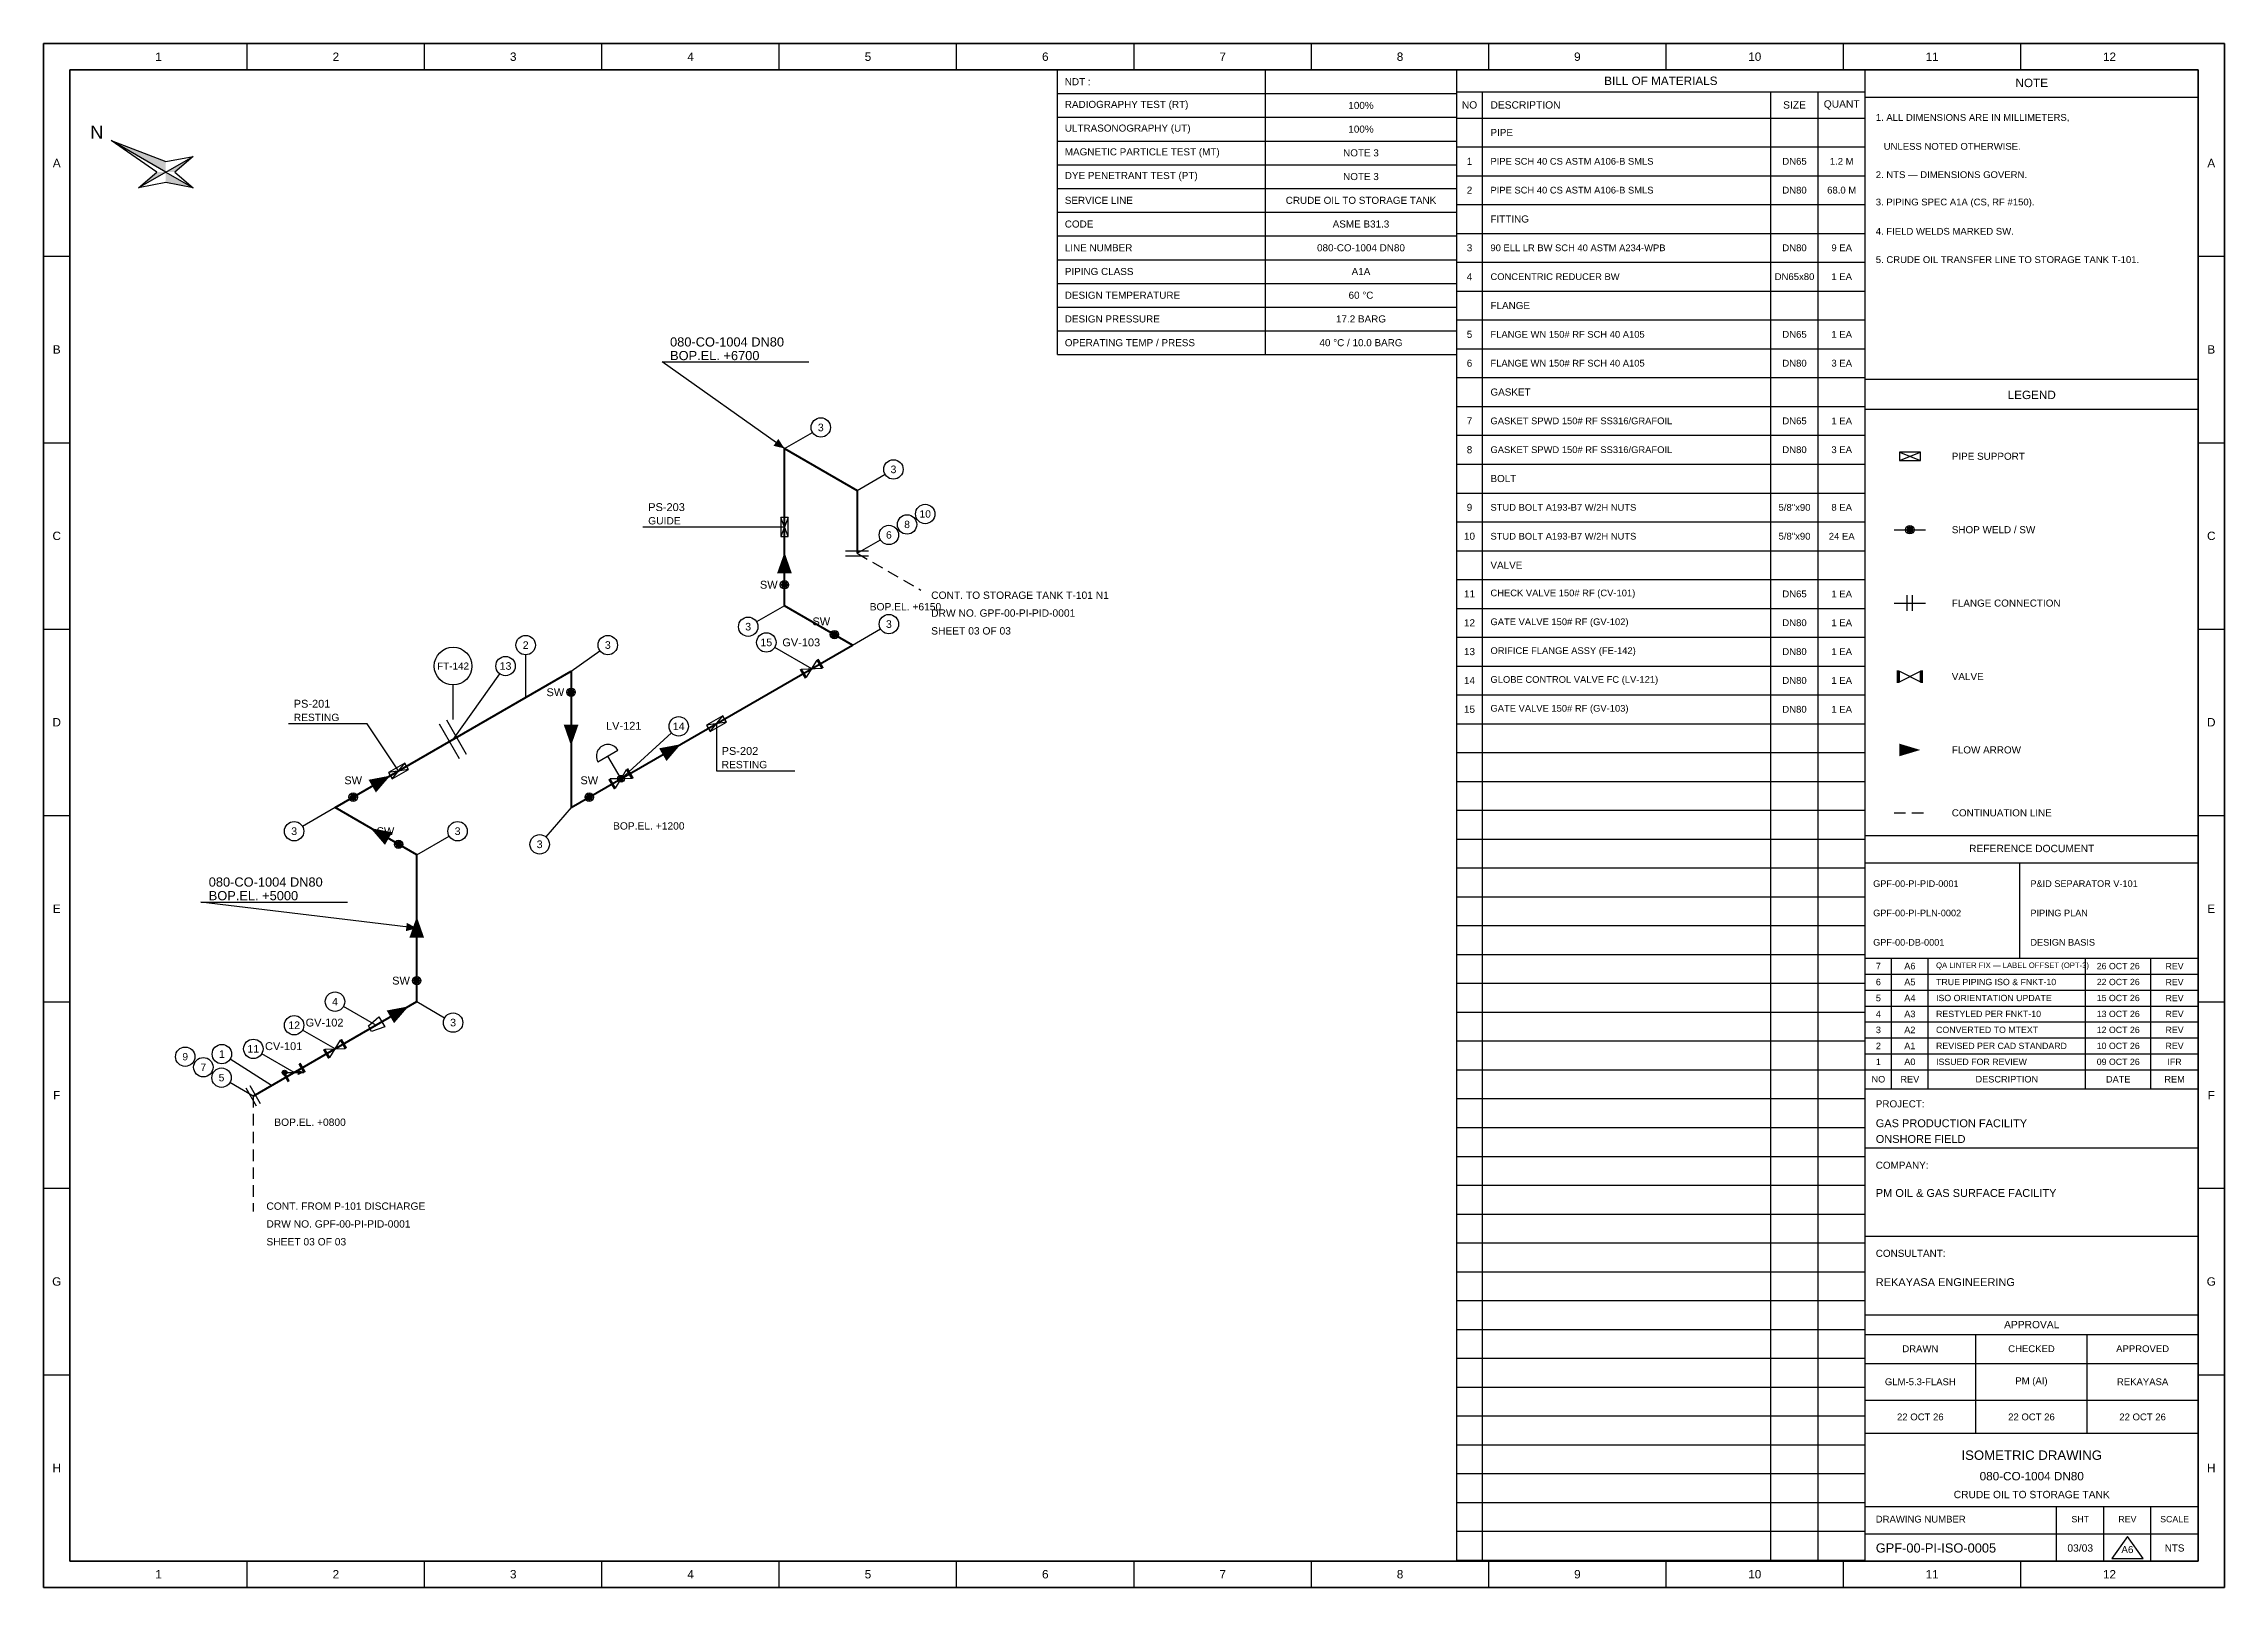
# Model space of a CAD drawing. Header units: millimetres. Extents: x 2 to 1418, y 1 to 296.
# Drawn here: x 1002 to 1418, y 1.3 to 295.7 of the extents above; entities that cross this region are included whole.
import ezdxf

# ---------------------------------------------------------------- set-up
doc = ezdxf.new("R2010")
doc.units = ezdxf.units.MM
for name, color, linetype, lineweight in [('REF-FRAME', 7, 'Continuous', 35), ('REF-PROC', 7, 'Continuous', 50), ('REF-SYM', 7, 'Continuous', 25), ('REF-TEXT', 7, 'Continuous', 18), ('REF-TITLE', 7, 'Continuous', 25)]:
    doc.layers.add(name, color=color, linetype=linetype, lineweight=lineweight)
doc.styles.add('ARIAL', font='arial.ttf')

msp = doc.modelspace()

# ---------------------------------------------------------------- linework, layer by layer
at = {"layer": 'REF-FRAME'}
for p, q in [((1002, 295.7), (1002, 1.3)), ((1418, 295.7), (1002, 295.7)), ((1418, 1.3), (1418, 295.7)), ((1007, 290.7), (1007, 6.3)), ((1413, 290.7), (1007, 290.7)), ((1413, 6.3), (1413, 290.7)), ((1007, 6.3), (1413, 6.3)), ((1002, 1.3), (1418, 1.3))]:
    msp.add_line(p, q, dxfattribs=at)
at = {"layer": 'REF-PROC'}
for p, q in [((1143.32, 188.5), (1143.32, 218.5)), ((1143.32, 218.5), (1157.18, 210.5)), ((1157.18, 210.5), (1157.18, 198.5)), ((1156.32, 181), (1143.32, 188.5)), ((1102.62, 150), (1156.32, 181)), ((1057.59, 150), (1102.62, 176)), ((1102.62, 176), (1102.62, 150)), ((1073.18, 141), (1057.59, 150)), ((1073.18, 113), (1073.18, 141)), ((1042, 95), (1073.18, 113))]:
    msp.add_line(p, q, dxfattribs=at)
at = {"layer": 'REF-SYM'}
for p, q in [((1120, 235), (1148, 235)), ((1143.32, 218.5), (1120, 235)), ((1143.32, 218.5), (1148.65, 221.57)), ((1157.18, 210.5), (1162.51, 213.57)), ((1142.62, 205.3), (1142.62, 201.7)), ((1144.02, 201.7), (1142.62, 205.3)), ((1144.02, 205.3), (1142.62, 201.7)), ((1144.02, 205.3), (1142.62, 205.3)), ((1144.02, 201.7), (1144.02, 205.3)), ((1131.32, 203.5), (1116.32, 203.5)), ((1143.32, 203.5), (1131.32, 203.5)), ((1142.62, 201.7), (1144.02, 201.7)), ((1157.18, 198.5), (1161.64, 201.07)), ((1154.98, 198.95), (1159.38, 198.95)), ((1154.98, 198.05), (1159.38, 198.05)), ((1157.18, 198.5), (1159.09, 197.4)), ((1160.13, 196.8), (1162.03, 195.7)), ((1163.07, 195.1), (1164.98, 194)), ((1166.01, 193.4), (1167.92, 192.3)), ((1168.96, 191.7), (1169.31, 191.5)), ((1143.32, 188.5), (1138, 185.43)), ((1156.32, 181), (1161.64, 184.07)), ((1093.96, 171), (1093.96, 179.15)), ((1102.62, 176), (1108.12, 179.92)), ((1148.52, 176.5), (1141.46, 180.57)), ((1080.11, 163), (1089.03, 175.49)), ((1146.6, 176.43), (1150.44, 176.57)), ((1147.5, 174.87), (1146.6, 176.43)), ((1147.5, 174.87), (1149.54, 178.13)), ((1150.44, 176.57), (1149.54, 178.13)), ((1080.11, 166.8), (1080.11, 173.4)), ((1082.7, 160.11), (1078.9, 166.69)), ((1131.54, 167.51), (1128.43, 165.71)), ((1129.13, 164.49), (1131.54, 167.51)), ((1132.24, 166.29), (1131.54, 167.51)), ((1063.71, 166), (1048.71, 166)), ((1069.71, 157), (1063.71, 166)), ((1081.31, 159.31), (1077.51, 165.89)), ((1112.15, 155.5), (1121.78, 164.26)), ((1132.24, 166.29), (1128.43, 165.71)), ((1128.43, 165.71), (1129.13, 164.49)), ((1129.13, 164.49), (1132.24, 166.29)), ((1130.33, 166), (1130.33, 157)), ((1070.92, 158.51), (1067.8, 156.71)), ((1068.5, 155.49), (1070.92, 158.51)), ((1071.62, 157.29), (1070.92, 158.51)), ((1107.74, 158.73), (1111.55, 160.93)), ((1112.15, 155.5), (1109.65, 159.83)), ((1071.62, 157.29), (1067.8, 156.71)), ((1067.8, 156.71), (1068.5, 155.49)), ((1068.5, 155.49), (1071.62, 157.29)), ((1112.15, 155.5), (1110.09, 155.47)), ((1111.09, 153.73), (1110.09, 155.47)), ((1111.09, 153.73), (1112.15, 155.5)), ((1112.15, 155.5), (1113.21, 157.27)), ((1114.21, 155.53), (1112.15, 155.5)), ((1114.21, 155.53), (1113.21, 157.27)), ((1130.33, 157), (1145.33, 157)), ((1057.59, 150), (1051.4, 146.43)), ((1102.62, 150), (1097.83, 144.4)), ((1073.18, 141), (1079.37, 144.57)), ((1032, 132), (1060, 132)), ((1073.18, 127), (1032, 132)), ((1073.18, 113), (1078.5, 109.92)), ((1065.38, 108.5), (1059.19, 112.08)), ((1063.96, 108.37), (1065.96, 110.1)), ((1064.56, 107.33), (1063.96, 108.37)), ((1067.06, 108.2), (1064.56, 107.33)), ((1065.96, 110.1), (1067.06, 108.2)), ((1057.59, 104), (1051.4, 107.58)), ((1055.67, 103.93), (1059.51, 104.07)), ((1056.57, 102.37), (1058.61, 105.63)), ((1059.51, 104.07), (1058.61, 105.63)), ((1045.46, 97), (1037.56, 102.01)), ((1049.79, 99.5), (1043.6, 103.08)), ((1051.63, 99.52), (1050.73, 101.08)), ((1056.57, 102.37), (1055.67, 103.93)), ((1042, 95), (1037.54, 97.58)), ((1042.61, 93.04), (1040.61, 96.51)), ((1043.39, 93.49), (1041.39, 96.96)), ((1047.96, 99.48), (1051.63, 99.52)), ((1048.86, 97.92), (1047.96, 99.48)), ((1042, 95), (1042, 92.8)), ((1042, 91.6), (1042, 89.4)), ((1042, 88.2), (1042, 86)), ((1042, 84.8), (1042, 82.6)), ((1042, 81.4), (1042, 79.2)), ((1042, 78), (1042, 75.8)), ((1042, 74.6), (1042, 73))]:
    msp.add_line(p, q, dxfattribs=at)
for centre, radius in [((1150.25, 222.5), 1.85), ((1164.11, 214.5), 1.85), ((1163.24, 202), 1.85), ((1166.71, 204), 1.85), ((1170.17, 206), 1.85), ((1143.32, 192.5), 0.8), ((1136.4, 184.5), 1.85), ((1139.86, 181.5), 1.85), ((1152.85, 183), 0.8), ((1163.24, 185), 1.85), ((1080.11, 177), 3.6), ((1093.96, 181), 1.85), ((1109.62, 181), 1.85), ((1090.11, 177), 1.85), ((1102.62, 172), 0.8), ((1123.15, 165.5), 1.85), ((1112.15, 155.5), 0.65), ((1061.05, 152), 0.8), ((1106.09, 152), 0.8), ((1049.79, 145.5), 1.85), ((1080.97, 145.5), 1.85), ((1069.71, 143), 0.8), ((1096.62, 143), 1.85), ((1073.18, 117), 0.8), ((1057.59, 113), 1.85), ((1049.79, 108.5), 1.85), ((1080.11, 109), 1.85), ((1029.01, 102.5), 1.85), ((1036, 103), 1.85), ((1042, 104), 1.85), ((1032.47, 100.5), 1.85), ((1035.94, 98.5), 1.85), ((1047.96, 99.48), 0.45)]:
    msp.add_circle(centre, radius, dxfattribs=at)
msp.add_arc((1109.65, 159.83), 2.2, 30, 210, dxfattribs=at)
for points in [[(1025.3, 271.2), (1014.91, 277.2), (1025.3, 273.2)], [(1025.3, 271.2), (1020.1, 268.2), (1023.57, 271.2)], [(1025.3, 271.2), (1030.5, 274.2), (1027.03, 271.2)], [(1025.3, 271.2), (1030.5, 268.2), (1025.3, 269.2)], [(1143.33, 218.5), (1141.23, 219), (1142.15, 220.31)], [(1357.2, 203), (1358, 202.2), (1358, 203.8), (1358.8, 203)], [(1357.43, 202.43), (1358.57, 202.43), (1357.43, 203.57), (1358.57, 203.57)], [(1143.33, 198.7), (1141.92, 194.7), (1144.72, 194.7)], [(1142.53, 192.5), (1143.33, 191.7), (1143.33, 193.3), (1144.12, 192.5)], [(1142.76, 191.93), (1143.89, 191.93), (1142.76, 193.07), (1143.89, 193.07)], [(1152.05, 183), (1152.85, 182.2), (1152.85, 183.8), (1153.65, 183)], [(1152.29, 182.43), (1153.42, 182.43), (1152.29, 183.57), (1153.42, 183.57)], [(1147.2, 174.58), (1147.55, 174.78), (1146.2, 176.32), (1146.55, 176.52)], [(1150.49, 176.48), (1150.84, 176.68), (1149.49, 178.22), (1149.84, 178.42)], [(1355.5, 173.8), (1356, 173.8), (1355.5, 176.2), (1356, 176.2)], [(1360, 173.8), (1360.5, 173.8), (1360, 176.2), (1360.5, 176.2)], [(1101.82, 172), (1102.62, 171.2), (1102.62, 172.8), (1103.42, 172)], [(1102.06, 171.43), (1103.19, 171.43), (1102.06, 172.57), (1103.19, 172.57)], [(1102.62, 161.8), (1104.02, 165.8), (1101.22, 165.8)], [(1123.58, 162.1), (1119.41, 161.31), (1120.82, 158.89)], [(1360, 161), (1356, 162.2), (1356, 159.8)], [(1068.15, 156.1), (1063.99, 155.31), (1065.39, 152.89)], [(1110.79, 153.45), (1111.14, 153.65), (1109.69, 155.35), (1110.04, 155.55)], [(1111.5, 155.5), (1112.15, 154.85), (1112.15, 156.15), (1112.8, 155.5)], [(1111.69, 155.04), (1112.61, 155.04), (1111.69, 155.96), (1112.61, 155.96)], [(1114.26, 155.45), (1114.6, 155.65), (1113.16, 157.35), (1113.5, 157.55)], [(1060.25, 152), (1061.05, 151.2), (1061.05, 152.8), (1061.85, 152)], [(1060.49, 151.43), (1061.62, 151.43), (1060.49, 152.57), (1061.62, 152.57)], [(1105.29, 152), (1106.09, 151.2), (1106.09, 152.8), (1106.89, 152)], [(1105.52, 151.43), (1106.65, 151.43), (1105.52, 152.57), (1106.65, 152.57)], [(1064.34, 146.1), (1067.11, 142.89), (1068.51, 145.31)], [(1068.91, 143), (1069.71, 142.2), (1069.71, 143.8), (1070.51, 143)], [(1069.15, 142.43), (1070.28, 142.43), (1069.15, 143.57), (1070.28, 143.57)], [(1073.18, 129.2), (1071.78, 125.2), (1074.58, 125.2)], [(1073.18, 127), (1071.1, 126.45), (1071.29, 128.03)], [(1072.38, 117), (1073.18, 116.2), (1073.18, 117.8), (1073.98, 117)], [(1072.61, 116.43), (1073.74, 116.43), (1072.61, 117.57), (1073.74, 117.57)], [(1071.62, 112.1), (1067.45, 111.31), (1068.85, 108.89)], [(1056.27, 102.08), (1056.62, 102.28), (1055.27, 103.82), (1055.62, 104.02)], [(1059.56, 103.98), (1059.91, 104.18), (1058.56, 105.72), (1058.91, 105.92)], [(1047.51, 99.48), (1047.96, 99.03), (1047.96, 99.93), (1048.41, 99.48)], [(1051.63, 99.52), (1050.42, 100.06), (1050.44, 98.96)], [(1051.68, 99.43), (1052.03, 99.63), (1050.68, 101.17), (1051.03, 101.37)], [(1048.56, 97.63), (1048.91, 97.83), (1047.56, 99.37), (1047.91, 99.57)], [(1047.64, 99.16), (1048.28, 99.16), (1047.64, 99.8), (1048.28, 99.8)]]:
    msp.add_solid(points, dxfattribs=at)
at = {"layer": 'REF-TITLE'}
for p, q in [((1040.83, 290.7), (1040.83, 295.7)), ((1074.67, 290.7), (1074.67, 295.7)), ((1108.5, 290.7), (1108.5, 295.7)), ((1142.33, 290.7), (1142.33, 295.7)), ((1176.17, 290.7), (1176.17, 295.7)), ((1210, 290.7), (1210, 295.7)), ((1243.83, 290.7), (1243.83, 295.7)), ((1277.67, 290.7), (1277.67, 295.7)), ((1311.5, 290.7), (1311.5, 295.7)), ((1345.33, 290.7), (1345.33, 295.7)), ((1379.17, 290.7), (1379.17, 295.7)), ((1195.4, 236.4), (1195.4, 290.7)), ((1195.4, 290.7), (1271.5, 290.7)), ((1235.1, 236.4), (1235.1, 290.7)), ((1271.5, 290.7), (1271.5, 6.3)), ((1349.5, 290.7), (1271.5, 290.7)), ((1349.5, 6.3), (1349.5, 290.7)), ((1349.5, 290.7), (1413, 290.7)), ((1413, 6.3), (1413, 290.7)), ((1195.4, 286.18), (1271.5, 286.18)), ((1271.5, 286.5), (1349.5, 286.5)), ((1276.5, 6.3), (1276.5, 286.5)), ((1331.5, 6.3), (1331.5, 286.5)), ((1340.5, 6.3), (1340.5, 286.5)), ((1349.5, 285.5), (1413, 285.5)), ((1195.4, 281.65), (1271.5, 281.65)), ((1271.5, 281.5), (1349.5, 281.5)), ((1014.91, 277.2), (1025.3, 273.2)), ((1023.57, 271.2), (1014.91, 277.2)), ((1025.3, 271.2), (1014.91, 277.2)), ((1195.4, 277.12), (1271.5, 277.12)), ((1271.5, 276), (1349.5, 276)), ((1020.1, 268.2), (1023.57, 271.2)), ((1025.3, 271.2), (1020.1, 268.2)), ((1025.3, 271.2), (1030.5, 274.2)), ((1025.3, 273.2), (1030.5, 274.2)), ((1025.3, 271.2), (1030.5, 268.2)), ((1030.5, 274.2), (1027.03, 271.2)), ((1027.03, 271.2), (1030.5, 268.2)), ((1195.4, 272.6), (1271.5, 272.6)), ((1271.5, 270.5), (1349.5, 270.5)), ((1025.3, 269.2), (1020.1, 268.2)), ((1030.5, 268.2), (1025.3, 269.2)), ((1195.4, 268.07), (1271.5, 268.07)), ((1195.4, 263.55), (1271.5, 263.55)), ((1271.5, 265), (1349.5, 265)), ((1195.4, 259.02), (1271.5, 259.02)), ((1271.5, 259.5), (1349.5, 259.5)), ((1002, 255.15), (1007, 255.15)), ((1195.4, 254.5), (1271.5, 254.5)), ((1271.5, 254), (1349.5, 254)), ((1413, 255.15), (1418, 255.15)), ((1195.4, 249.97), (1271.5, 249.97)), ((1195.4, 245.45), (1271.5, 245.45)), ((1271.5, 248.5), (1349.5, 248.5)), ((1271.5, 243), (1349.5, 243)), ((1195.4, 240.93), (1271.5, 240.93)), ((1271.5, 237.5), (1349.5, 237.5)), ((1195.4, 236.4), (1271.5, 236.4)), ((1271.5, 232), (1349.5, 232)), ((1349.5, 231.7), (1413, 231.7)), ((1271.5, 226.5), (1349.5, 226.5)), ((1349.5, 226), (1413, 226)), ((1271.5, 221), (1349.5, 221)), ((1002, 219.6), (1007, 219.6)), ((1356, 216.2), (1360, 217.8)), ((1356, 217.8), (1356, 216.2)), ((1356, 217.8), (1360, 216.2)), ((1360, 217.8), (1356, 217.8)), ((1360, 216.2), (1360, 217.8)), ((1413, 219.6), (1418, 219.6)), ((1271.5, 215.5), (1349.5, 215.5)), ((1356, 216.2), (1360, 216.2)), ((1271.5, 210), (1349.5, 210)), ((1271.5, 204.5), (1349.5, 204.5)), ((1355, 203), (1361, 203)), ((1271.5, 199), (1349.5, 199)), ((1271.5, 193.5), (1349.5, 193.5)), ((1271.5, 188), (1349.5, 188)), ((1355, 189), (1361, 189)), ((1357.5, 187.5), (1357.5, 190.5)), ((1358.5, 187.5), (1358.5, 190.5)), ((1002, 184.05), (1007, 184.05)), ((1413, 184.05), (1418, 184.05)), ((1271.5, 182.5), (1349.5, 182.5)), ((1271.5, 177), (1349.5, 177)), ((1356, 174), (1356, 176)), ((1356, 174), (1360, 176)), ((1356, 176), (1360, 174)), ((1360, 174), (1360, 176)), ((1271.5, 171.5), (1349.5, 171.5)), ((1271.5, 166), (1349.5, 166)), ((1271.5, 160.5), (1349.5, 160.5)), ((1271.5, 155), (1349.5, 155)), ((1002, 148.5), (1007, 148.5)), ((1271.5, 149.5), (1349.5, 149.5)), ((1355, 149), (1357.2, 149)), ((1358.4, 149), (1360.6, 149)), ((1413, 148.5), (1418, 148.5)), ((1271.5, 144), (1349.5, 144)), ((1349.5, 144.7), (1413, 144.7)), ((1271.5, 138.5), (1349.5, 138.5)), ((1349.5, 139.5), (1413, 139.5)), ((1379, 121.3), (1379, 139.5)), ((1271.5, 133), (1349.5, 133)), ((1271.5, 127.5), (1349.5, 127.5)), ((1271.5, 122), (1349.5, 122)), ((1349.5, 121.3), (1413, 121.3)), ((1354.5, 96.4), (1354.5, 121.3)), ((1361.5, 96.4), (1361.5, 121.3)), ((1391.5, 96.4), (1391.5, 121.3)), ((1404, 96.4), (1404, 121.3)), ((1271.5, 116.5), (1349.5, 116.5)), ((1349.5, 118.26), (1413, 118.26)), ((1002, 112.95), (1007, 112.95)), ((1349.5, 115.21), (1413, 115.21)), ((1413, 112.95), (1418, 112.95)), ((1271.5, 111), (1349.5, 111)), ((1349.5, 112.17), (1413, 112.17)), ((1349.5, 109.13), (1413, 109.13)), ((1271.5, 105.5), (1349.5, 105.5)), ((1349.5, 106.09), (1413, 106.09)), ((1271.5, 100), (1349.5, 100)), ((1349.5, 103.04), (1413, 103.04)), ((1349.5, 100), (1413, 100)), ((1349.5, 96.4), (1413, 96.4)), ((1271.5, 94.5), (1349.5, 94.5)), ((1271.5, 89), (1349.5, 89)), ((1271.5, 83.5), (1349.5, 83.5)), ((1349.5, 85.1), (1413, 85.1)), ((1002, 77.4), (1007, 77.4)), ((1271.5, 78), (1349.5, 78)), ((1413, 77.4), (1418, 77.4)), ((1271.5, 72.5), (1349.5, 72.5)), ((1271.5, 67), (1349.5, 67)), ((1349.5, 68.3), (1413, 68.3)), ((1271.5, 61.5), (1349.5, 61.5)), ((1271.5, 56), (1349.5, 56)), ((1271.5, 50.5), (1349.5, 50.5)), ((1349.5, 53.3), (1413, 53.3)), ((1349.5, 49.5), (1413, 49.5)), ((1370.6, 30.7), (1370.6, 49.5)), ((1391.8, 30.7), (1391.8, 49.5)), ((1002, 41.85), (1007, 41.85)), ((1271.5, 45), (1349.5, 45)), ((1349.5, 44), (1413, 44)), ((1413, 41.85), (1418, 41.85)), ((1271.5, 39.5), (1349.5, 39.5)), ((1271.5, 34), (1349.5, 34)), ((1349.5, 37), (1413, 37)), ((1349.5, 30.7), (1413, 30.7)), ((1271.5, 28.5), (1349.5, 28.5)), ((1271.5, 23), (1349.5, 23)), ((1271.5, 17.5), (1349.5, 17.5)), ((1349.5, 16.7), (1413, 16.7)), ((1386, 6.3), (1386, 16.7)), ((1395, 6.3), (1395, 16.7)), ((1404, 6.3), (1404, 16.7)), ((1271.5, 12), (1349.5, 12)), ((1349.5, 11.5), (1413, 11.5)), ((1399.5, 11), (1396.5, 6.8)), ((1402.5, 6.8), (1399.5, 11)), ((1040.83, 1.3), (1040.83, 6.3)), ((1074.67, 1.3), (1074.67, 6.3)), ((1108.5, 1.3), (1108.5, 6.3)), ((1142.33, 1.3), (1142.33, 6.3)), ((1176.17, 1.3), (1176.17, 6.3)), ((1210, 1.3), (1210, 6.3)), ((1243.83, 1.3), (1243.83, 6.3)), ((1271.5, 6.5), (1349.5, 6.5)), ((1271.5, 6.3), (1349.5, 6.3)), ((1277.67, 1.3), (1277.67, 6.3)), ((1311.5, 1.3), (1311.5, 6.3)), ((1345.33, 1.3), (1345.33, 6.3)), ((1349.5, 6.3), (1413, 6.3)), ((1379.17, 1.3), (1379.17, 6.3)), ((1396.5, 6.8), (1402.5, 6.8))]:
    msp.add_line(p, q, dxfattribs=at)
msp.add_circle((1358, 203), 0.8, dxfattribs=at)

# ---------------------------------------------------------------- texts
at = {"layer": 'REF-TEXT', "style": 'ARIAL'}
for s, insert, char_height, attachment_point in [('1', (1023.92, 293.2), 1.6, 5), ('2', (1057.75, 293.2), 1.6, 5), ('3', (1091.58, 293.2), 1.6, 5), ('4', (1125.42, 293.2), 1.6, 5), ('5', (1159.25, 293.2), 1.6, 5), ('6', (1193.08, 293.2), 1.6, 5), ('7', (1226.92, 293.2), 1.6, 5), ('8', (1260.75, 293.2), 1.6, 5), ('9', (1294.58, 293.2), 1.6, 5), ('10', (1328.42, 293.2), 1.6, 5), ('11', (1362.25, 293.2), 1.6, 5), ('12', (1396.08, 293.2), 1.6, 5), ('NDT :', (1196.8, 288.44), 1.35, 4), ('BILL OF MATERIALS', (1310.5, 288.6), 1.6, 5), ('NOTE', (1381.25, 288.2), 1.6, 5), ('RADIOGRAPHY TEST (RT)', (1196.8, 283.91), 1.35, 4), ('100%', (1253.3, 283.91), 1.35, 5), ('NO', (1274, 284), 1.4, 5), ('DESCRIPTION', (1278, 284), 1.4, 4), ('SIZE', (1336, 284), 1.4, 5), ('QUANT', (1345, 284), 1.4, 5), ('N', (1012.14, 278.8), 2.5, 5), ('ULTRASONOGRAPHY (UT)', (1196.8, 279.39), 1.35, 4), ('100%', (1253.3, 279.39), 1.35, 5), ('PIPE', (1278, 278.75), 1.35, 4), ('1. ALL DIMENSIONS ARE IN MILLIMETERS,', (1351.5, 281.5), 1.3, 4), ('MAGNETIC PARTICLE TEST (MT)', (1196.8, 274.86), 1.35, 4), ('NOTE 3', (1253.3, 274.86), 1.35, 5), ('   UNLESS NOTED OTHERWISE.', (1351.5, 276.1), 1.3, 4), ('A', (1004.5, 272.93), 1.6, 5), ('DYE PENETRANT TEST (PT)', (1196.8, 270.34), 1.35, 4), ('NOTE 3', (1253.3, 270.34), 1.35, 5), ('1', (1274, 273.25), 1.35, 5), ('PIPE SCH 40 CS ASTM A106-B SMLS', (1278, 273.25), 1.28, 4), ('DN65', (1336, 273.25), 1.3, 5), ('1.2 M', (1345, 273.25), 1.3, 5), ('2. NTS — DIMENSIONS GOVERN.', (1351.5, 270.7), 1.3, 4), ('A', (1415.5, 272.93), 1.6, 5), ('SERVICE LINE', (1196.8, 265.81), 1.35, 4), ('CRUDE OIL TO STORAGE TANK', (1253.3, 265.81), 1.35, 5), ('2', (1274, 267.75), 1.35, 5), ('PIPE SCH 40 CS ASTM A106-B SMLS', (1278, 267.75), 1.28, 4), ('DN80', (1336, 267.75), 1.3, 5), ('68.0 M', (1345, 267.75), 1.3, 5), ('FITTING', (1278, 262.25), 1.35, 4), ('3. PIPING SPEC A1A (CS, RF #150).', (1351.5, 265.3), 1.3, 4), ('CODE', (1196.8, 261.29), 1.35, 4), ('ASME B31.3', (1253.3, 261.29), 1.35, 5), ('4. FIELD WELDS MARKED SW.', (1351.5, 259.9), 1.3, 4), ('LINE NUMBER', (1196.8, 256.76), 1.35, 4), ('080-CO-1004 DN80', (1253.3, 256.76), 1.35, 5), ('3', (1274, 256.75), 1.35, 5), ('90 ELL LR BW SCH 40 ASTM A234-WPB', (1278, 256.75), 1.28, 4), ('DN80', (1336, 256.75), 1.3, 5), ('9 EA', (1345, 256.75), 1.3, 5), ('5. CRUDE OIL TRANSFER LINE TO STORAGE TANK T-101.', (1351.5, 254.5), 1.3, 4), ('PIPING CLASS', (1196.8, 252.24), 1.35, 4), ('A1A', (1253.3, 252.24), 1.35, 5), ('4', (1274, 251.25), 1.35, 5), ('CONCENTRIC REDUCER BW', (1278, 251.25), 1.28, 4), ('DN65x80', (1336, 251.25), 1.3, 5), ('1 EA', (1345, 251.25), 1.3, 5), ('DESIGN TEMPERATURE', (1196.8, 247.71), 1.35, 4), ('60 °C', (1253.3, 247.71), 1.35, 5), ('FLANGE', (1278, 245.75), 1.35, 4), ('DESIGN PRESSURE', (1196.8, 243.19), 1.35, 4), ('17.2 BARG', (1253.3, 243.19), 1.35, 5), ('B', (1004.5, 237.38), 1.6, 5), ('080-CO-1004 DN80', (1121.5, 238.8), 1.75, 4), ('OPERATING TEMP / PRESS', (1196.8, 238.66), 1.35, 4), ('40 °C / 10.0 BARG', (1253.3, 238.66), 1.35, 5), ('5', (1274, 240.25), 1.35, 5), ('FLANGE WN 150# RF SCH 40 A105', (1278, 240.25), 1.28, 4), ('DN65', (1336, 240.25), 1.3, 5), ('1 EA', (1345, 240.25), 1.3, 5), ('B', (1415.5, 237.38), 1.6, 5), ('BOP.EL. +6700', (1121.5, 236.2), 1.75, 4), ('6', (1274, 234.75), 1.35, 5), ('FLANGE WN 150# RF SCH 40 A105', (1278, 234.75), 1.28, 4), ('DN80', (1336, 234.75), 1.3, 5), ('3 EA', (1345, 234.75), 1.3, 5), ('GASKET', (1278, 229.25), 1.35, 4), ('LEGEND', (1381.25, 228.7), 1.6, 5), ('3', (1150.25, 222.5), 1.45, 5), ('7', (1274, 223.75), 1.35, 5), ('GASKET SPWD 150# RF SS316/GRAFOIL', (1278, 223.75), 1.28, 4), ('DN65', (1336, 223.75), 1.3, 5), ('1 EA', (1345, 223.75), 1.3, 5), ('8', (1274, 218.25), 1.35, 5), ('GASKET SPWD 150# RF SS316/GRAFOIL', (1278, 218.25), 1.28, 4), ('DN80', (1336, 218.25), 1.3, 5), ('3 EA', (1345, 218.25), 1.3, 5), ('PIPE SUPPORT', (1366, 217), 1.35, 4), ('3', (1164.11, 214.5), 1.45, 5), ('BOLT', (1278, 212.75), 1.35, 4), ('PS-203', (1117.33, 207.3), 1.5, 4), ('GUIDE', (1117.33, 204.7), 1.4, 4), ('8', (1166.71, 204), 1.4, 5), ('10', (1170.17, 206), 1.4, 5), ('9', (1274, 207.25), 1.35, 5), ('STUD BOLT A193-B7 W/2H NUTS', (1278, 207.25), 1.28, 4), ('5/8"x90', (1336, 207.25), 1.3, 5), ('8 EA', (1345, 207.25), 1.3, 5), ('C', (1004.5, 201.82), 1.6, 5), ('6', (1163.24, 202), 1.4, 5), ('10', (1274, 201.75), 1.35, 5), ('STUD BOLT A193-B7 W/2H NUTS', (1278, 201.75), 1.28, 4), ('5/8"x90', (1336, 201.75), 1.3, 5), ('24 EA', (1345, 201.75), 1.3, 5), ('SHOP WELD / SW', (1366, 203), 1.35, 4), ('C', (1415.5, 201.82), 1.6, 5), ('VALVE', (1278, 196.25), 1.35, 4), ('SW', (1140.33, 192.5), 1.5, 5), ('11', (1274, 190.75), 1.35, 5), ('CHECK VALVE 150# RF (CV-101)', (1278, 190.75), 1.28, 4), ('DN65', (1336, 190.75), 1.3, 5), ('1 EA', (1345, 190.75), 1.3, 5), ('BOP.EL. +6150', (1159.58, 188.3), 1.4, 4), ('CONT. TO STORAGE TANK T-101 N1', (1171.31, 190.5), 1.4, 4), ('DRW NO. GPF-00-PI-PID-0001', (1171.31, 187.1), 1.4, 4), ('FLANGE CONNECTION', (1366, 189), 1.35, 4), ('3', (1136.4, 184.5), 1.45, 5), ('SW', (1150.35, 185.5), 1.5, 5), ('3', (1163.24, 185), 1.45, 5), ('SHEET 03 OF 03', (1171.31, 183.7), 1.4, 4), ('12', (1274, 185.25), 1.35, 5), ('GATE VALVE 150# RF (GV-102)', (1278, 185.25), 1.28, 4), ('DN80', (1336, 185.25), 1.3, 5), ('1 EA', (1345, 185.25), 1.3, 5), ('2', (1093.96, 181), 1.45, 5), ('3', (1109.62, 181), 1.45, 5), ('15', (1139.86, 181.5), 1.45, 5), ('GV-103', (1146.52, 181.5), 1.5, 5), ('13', (1274, 179.75), 1.35, 5), ('ORIFICE FLANGE ASSY (FE-142)', (1278, 179.75), 1.28, 4), ('DN80', (1336, 179.75), 1.3, 5), ('1 EA', (1345, 179.75), 1.3, 5), ('FT-142', (1080.11, 177), 1.35, 5), ('13', (1090.11, 177), 1.45, 5), ('14', (1274, 174.25), 1.35, 5), ('GLOBE CONTROL VALVE FC (LV-121)', (1278, 174.25), 1.28, 4), ('DN80', (1336, 174.25), 1.3, 5), ('1 EA', (1345, 174.25), 1.3, 5), ('VALVE', (1366, 175), 1.35, 4), ('PS-201', (1049.71, 169.8), 1.5, 4), ('SW', (1099.62, 172), 1.5, 5), ('D', (1004.5, 166.28), 1.6, 5), ('RESTING', (1049.71, 167.2), 1.4, 4), ('15', (1274, 168.75), 1.35, 5), ('GATE VALVE 150# RF (GV-103)', (1278, 168.75), 1.28, 4), ('DN80', (1336, 168.75), 1.3, 5), ('1 EA', (1345, 168.75), 1.3, 5), ('D', (1415.5, 166.28), 1.6, 5), ('LV-121', (1112.66, 165.61), 1.5, 5), ('14', (1123.15, 165.5), 1.45, 5), ('RESTING', (1131.34, 158.2), 1.4, 4), ('PS-202', (1131.34, 160.8), 1.5, 4), ('FLOW ARROW', (1366, 161), 1.35, 4), ('SW', (1061.05, 155.2), 1.5, 5), ('SW', (1106.09, 155.2), 1.5, 5), ('3', (1049.79, 145.5), 1.45, 5), ('SW', (1067.21, 145.5), 1.5, 5), ('3', (1080.97, 145.5), 1.45, 5), ('BOP.EL. +1200', (1110.62, 146.5), 1.4, 4), ('CONTINUATION LINE', (1366, 149), 1.35, 4), ('3', (1096.62, 143), 1.45, 5), ('REFERENCE DOCUMENT', (1381.25, 142.2), 1.4, 5), ('080-CO-1004 DN80', (1033.5, 135.8), 1.75, 4), ('BOP.EL. +5000', (1033.5, 133.2), 1.75, 4), ('GPF-00-PI-PID-0001', (1351, 135.5), 1.25, 4), ('P&ID SEPARATOR V-101', (1381, 135.5), 1.25, 4), ('E', (1004.5, 130.72), 1.6, 5), ('GPF-00-PI-PLN-0002', (1351, 129.9), 1.25, 4), ('PIPING PLAN', (1381, 129.9), 1.25, 4), ('E', (1415.5, 130.72), 1.6, 5), ('GPF-00-DB-0001', (1351, 124.3), 1.25, 4), ('DESIGN BASIS', (1381, 124.3), 1.25, 4), ('SW', (1070.18, 117), 1.5, 5), ('7', (1352, 119.78), 1.25, 5), ('6', (1352, 116.74), 1.25, 5), ('A6', (1358, 119.78), 1.25, 5), ('A5', (1358, 116.74), 1.25, 5), ('TRUE PIPING ISO & FNKT-10', (1363, 116.74), 1.2, 4), ('QA LINTER FIX — LABEL OFFSET (OPT-3)', (1363, 119.78), 1.05, 4), ('26 OCT 26', (1397.75, 119.78), 1.2, 5), ('22 OCT 26', (1397.75, 116.74), 1.2, 5), ('REV', (1408.5, 119.78), 1.2, 5), ('REV', (1408.5, 116.74), 1.2, 5), ('4', (1057.59, 113), 1.45, 5), ('5', (1352, 113.69), 1.25, 5), ('A4', (1358, 113.69), 1.25, 5), ('ISO ORIENTATION UPDATE', (1363, 113.69), 1.2, 4), ('15 OCT 26', (1397.75, 113.69), 1.2, 5), ('REV', (1408.5, 113.69), 1.2, 5), ('12', (1049.79, 108.5), 1.45, 5), ('GV-102', (1055.59, 109), 1.5, 5), ('3', (1080.11, 109), 1.45, 5), ('4', (1352, 110.65), 1.25, 5), ('3', (1352, 107.61), 1.25, 5), ('A3', (1358, 110.65), 1.25, 5), ('A2', (1358, 107.61), 1.25, 5), ('CONVERTED TO MTEXT', (1363, 107.61), 1.2, 4), ('RESTYLED PER FNKT-10', (1363, 110.65), 1.2, 4), ('13 OCT 26', (1397.75, 110.65), 1.2, 5), ('12 OCT 26', (1397.75, 107.61), 1.2, 5), ('REV', (1408.5, 110.65), 1.2, 5), ('REV', (1408.5, 107.61), 1.2, 5), ('11', (1042, 104), 1.45, 5), ('CV-101', (1047.79, 104.5), 1.5, 5), ('2', (1352, 104.56), 1.25, 5), ('A1', (1358, 104.56), 1.25, 5), ('REVISED PER CAD STANDARD', (1363, 104.56), 1.2, 4), ('10 OCT 26', (1397.75, 104.56), 1.2, 5), ('REV', (1408.5, 104.56), 1.2, 5), ('9', (1029.01, 102.5), 1.4, 5), ('7', (1032.47, 100.5), 1.4, 5), ('1', (1036, 103), 1.45, 5), ('1', (1352, 101.52), 1.25, 5), ('A0', (1358, 101.52), 1.25, 5), ('ISSUED FOR REVIEW', (1363, 101.52), 1.2, 4), ('09 OCT 26', (1397.75, 101.52), 1.2, 5), ('IFR', (1408.5, 101.52), 1.2, 5), ('F', (1004.5, 95.17), 1.6, 5), ('5', (1035.94, 98.5), 1.4, 5), ('NO', (1352, 98.2), 1.25, 5), ('REV', (1358, 98.2), 1.25, 5), ('DESCRIPTION', (1376.5, 98.2), 1.25, 5), ('DATE', (1397.75, 98.2), 1.25, 5), ('REM', (1408.5, 98.2), 1.25, 5), ('F', (1415.5, 95.17), 1.6, 5), ('PROJECT:', (1351.5, 93.5), 1.35, 4), ('BOP.EL. +0800', (1046, 90), 1.4, 4), ('ONSHORE FIELD', (1351.5, 86.8), 1.5, 4), ('GAS PRODUCTION FACILITY', (1351.5, 89.8), 1.5, 4), ('COMPANY:', (1351.5, 81.8), 1.35, 4), ('PM OIL & GAS SURFACE FACILITY', (1351.5, 76.5), 1.5, 4), ('CONT. FROM P-101 DISCHARGE', (1044.5, 74), 1.4, 4), ('DRW NO. GPF-00-PI-PID-0001', (1044.5, 70.6), 1.4, 4), ('SHEET 03 OF 03', (1044.5, 67.2), 1.4, 4), ('CONSULTANT:', (1351.5, 65), 1.35, 4), ('G', (1004.5, 59.62), 1.6, 5), ('REKAYASA ENGINEERING', (1351.5, 59.5), 1.5, 4), ('G', (1415.5, 59.62), 1.6, 5), ('APPROVAL', (1381.25, 51.4), 1.4, 5), ('DRAWN', (1360, 46.8), 1.3, 5), ('CHECKED', (1381.2, 46.8), 1.3, 5), ('APPROVED', (1402.4, 46.8), 1.3, 5), ('GLM-5.3-FLASH', (1360, 40.5), 1.3, 5), ('PM (AI)', (1381.2, 40.5), 1.3, 5), ('REKAYASA', (1402.4, 40.5), 1.3, 5), ('22 OCT 26', (1360, 33.8), 1.3, 5), ('22 OCT 26', (1381.2, 33.8), 1.3, 5), ('22 OCT 26', (1402.4, 33.8), 1.3, 5), ('ISOMETRIC DRAWING', (1381.25, 26.5), 1.8, 5), ('H', (1004.5, 24.07), 1.6, 5), ('080-CO-1004 DN80', (1381.25, 22.5), 1.6, 5), ('H', (1415.5, 24.07), 1.6, 5), ('CRUDE OIL TO STORAGE TANK', (1381.25, 19), 1.4, 5), ('DRAWING NUMBER', (1351.5, 14.3), 1.3, 4), ('SHT', (1390.5, 14.3), 1.2, 5), ('REV', (1399.5, 14.3), 1.2, 5), ('SCALE', (1408.5, 14.3), 1.2, 5), ('GPF-00-PI-ISO-0005', (1351.5, 8.8), 1.75, 4), ('03/03', (1390.5, 8.8), 1.4, 5), ('A6', (1399.5, 8.5), 1.35, 5), ('NTS', (1408.5, 8.8), 1.35, 5), ('1', (1023.92, 3.8), 1.6, 5), ('2', (1057.75, 3.8), 1.6, 5), ('3', (1091.58, 3.8), 1.6, 5), ('4', (1125.42, 3.8), 1.6, 5), ('5', (1159.25, 3.8), 1.6, 5), ('6', (1193.08, 3.8), 1.6, 5), ('7', (1226.92, 3.8), 1.6, 5), ('8', (1260.75, 3.8), 1.6, 5), ('9', (1294.58, 3.8), 1.6, 5), ('10', (1328.42, 3.8), 1.6, 5), ('11', (1362.25, 3.8), 1.6, 5), ('12', (1396.08, 3.8), 1.6, 5)]:
    msp.add_mtext(s, dxfattribs=dict(at, insert=insert, char_height=char_height, attachment_point=attachment_point))

doc.saveas('drawing.dxf')
